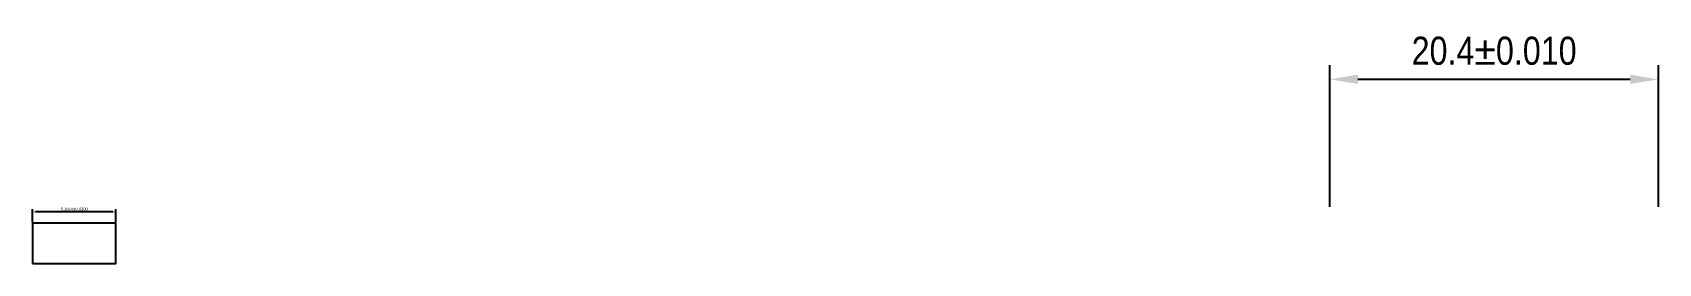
# Model space of a CAD drawing. Header units: inches. Extents: x 17 to 118, y 17 to 31.
import ezdxf

# ---------------------------------------------------------------- set-up
doc = ezdxf.new("R2010")
doc.units = ezdxf.units.IN
doc.header["$MEASUREMENT"] = 0
doc.layers.add('GR-ANNO-DIMS', color=140, linetype='Continuous', lineweight=0)
doc.styles.get("Standard").update_dxf_attribs({"font": 'ARIALN.TTF'})
doc.dimstyles.new('FCS-GR-Dec_1_SYM-010', dxfattribs={"dimtxt": 1.75, "dimasz": 1.75, "dimexe": 0.875, "dimexo": 0.875, "dimgap": 0.875, "dimtad": 1, "dimtih": 1, "dimtoh": 1, "dimdec": 1, "dimzin": 0, "dimdsep": 46, "dimtxsty": 'Standard', "dimcen": 0, "dimadec": 0, "dimazin": 0, "dimtol": 1, "dimtp": 0.01, "dimtm": 0.01, "dimtfac": 1, "dimtdec": 3, "dimtofl": 0, "dimtmove": 0, "dimatfit": 3, "dimfxl": 1, "dimtolj": 1, "dimtzin": 0, "dimarcsym": 0})
doc.dimstyles.get("Standard").update_dxf_attribs({"dimtxt": 0.18, "dimasz": 0.18, "dimexe": 0.18, "dimexo": 0.0625, "dimgap": 0.09, "dimtad": 1, "dimtih": 1, "dimtoh": 1, "dimdec": 4, "dimzin": 0, "dimdsep": 46, "dimtxsty": 'Standard', "dimcen": 0.09, "dimadec": 0, "dimazin": 0, "dimtol": 1, "dimtp": 0.01, "dimtm": 0.01, "dimtfac": 1, "dimtdec": 4, "dimtofl": 0, "dimtmove": 0, "dimatfit": 3, "dimfxl": 0.18, "dimtolj": 1, "dimtzin": 0, "dimarcsym": 0})

# ---------------------------------------------------------------- blocks, each defined once
blk = doc.blocks.new('*D1')
at = {"layer": 'Defpoints', "color": 0, "transparency": 16777216}
for p in [(17.12, 20.29), (17.12, 19.58), (22.3, 19.58)]:
    blk.add_point(p, dxfattribs=at)
at = {"layer": 'GR-ANNO-DIMS', "color": 0, "lineweight": -2, "transparency": 16777216}
for p, q in [((17.12, 19.64), (17.12, 20.47)), ((22.12, 20.29), (17.3, 20.29)), ((22.3, 19.64), (22.3, 20.47))]:
    blk.add_line(p, q, dxfattribs=at)
at = {"layer": 'GR-ANNO-DIMS', "color": 0, "transparency": 16777216}
for points in [[(17.3, 20.32), (17.3, 20.26), (17.12, 20.29)], [(22.12, 20.32), (22.12, 20.26), (22.3, 20.29)]]:
    blk.add_solid(points, dxfattribs=at)
at = {"layer": 'GR-ANNO-DIMS', "color": 0, "transparency": 16777216, "insert": (19.71, 20.47), "char_height": 0.18, "attachment_point": 5}
blk.add_mtext('\\A1;5.1814±0.0300', dxfattribs=at)
blk = doc.blocks.new('*D2')
at = {"layer": 'Defpoints', "color": 0, "transparency": 16777216}
for p in [(118.25, 28.55), (97.81, 19.73), (118.25, 19.73)]:
    blk.add_point(p, dxfattribs=at)
at = {"layer": 'GR-ANNO-DIMS', "color": 0, "lineweight": -2, "transparency": 16777216}
for p, q in [((97.81, 20.61), (97.81, 29.43)), ((118.25, 20.61), (118.25, 29.43)), ((99.56, 28.55), (116.5, 28.55))]:
    blk.add_line(p, q, dxfattribs=at)
at = {"layer": 'GR-ANNO-DIMS', "color": 0, "transparency": 16777216}
for points in [[(99.56, 28.84), (99.56, 28.26), (97.81, 28.55)], [(116.5, 28.84), (116.5, 28.26), (118.25, 28.55)]]:
    blk.add_solid(points, dxfattribs=at)
at = {"layer": 'GR-ANNO-DIMS', "color": 0, "transparency": 16777216, "insert": (108.03, 30.32), "char_height": 1.75, "attachment_point": 5}
blk.add_mtext('\\A1;20.4±0.010', dxfattribs=at)

msp = doc.modelspace()

# ---------------------------------------------------------------- linework, layer by layer
msp.add_lwpolyline([(17.11638, 17.07209), (22.29776, 17.07209), (22.29776, 19.58246), (17.11638, 19.58246)], close=True)

# ---------------------------------------------------------------- dimensions: what is measured, and where the dimension line sits
at = {"layer": 'GR-ANNO-DIMS'}
dim = msp.add_linear_dim(base=(118.25229, 28.55327), p1=(97.81362, 19.73084), p2=(118.25229, 19.73084), dimstyle='FCS-GR-Dec_1_SYM-010', dxfattribs=at)
dim.commit()
dim.dimension.update_dxf_attribs({"geometry": '*D2', "text_midpoint": (108.03295, 30.32177)})
dim = msp.add_linear_dim(base=(17.11638, 20.29214), p1=(22.29776, 19.58246), p2=(17.11638, 19.58246), dimstyle='Standard', override={"dimtp": 0.03, "dimtm": 0.03}, dxfattribs=at)
dim.commit()
dim.dimension.update_dxf_attribs({"geometry": '*D1', "text_midpoint": (19.70707, 20.47405)})

doc.saveas('drawing.dxf')
